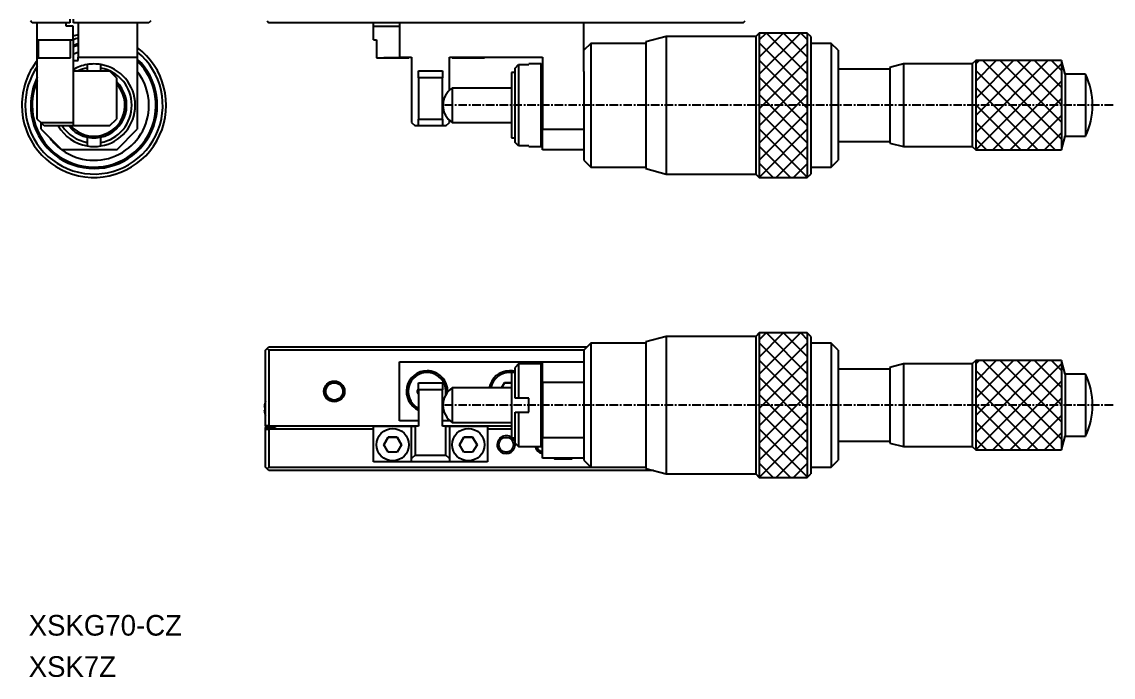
# Model space of a CAD drawing. Extents: x 443 to 768, y 8 to 228.
# Drawn here: x 442.6 to 601.4, y 8.1 to 103.4 of the extents above; entities that cross this region are included whole.
import ezdxf

# ---------------------------------------------------------------- set-up
doc = ezdxf.new("R2010")
doc.units = 0
doc.linetypes.add('CENTER', pattern=[2, 1.25, -0.25, 0.25, -0.25])
doc.layers.get('0').update_dxf_attribs({"linetype": 'CONTINUOUS'})
doc.layers.add('CENTER', color=1, linetype='CENTER')

msp = doc.modelspace()

# ---------------------------------------------------------------- linework, layer by layer
at = {"color": 7, "linetype": 'CONTINUOUS'}
for p, q in [((444.12, 103.23), (443.87, 103.48)), ((449.62, 103.23), (444.12, 103.23)), ((444.87, 100.73), (444.87, 103.23)), ((449.07, 102.73), (449.07, 103.23)), ((449.62, 103.73), (449.62, 103.23)), ((450.12, 103.23), (450.12, 103.73)), ((461.12, 103.23), (450.12, 103.23)), ((450.82, 103.23), (450.82, 98.23)), ((459.42, 103.23), (459.42, 98.23)), ((461.37, 103.48), (461.12, 103.23)), ((478.32, 103.48), (478.57, 103.23)), ((547.57, 103.23), (478.57, 103.23)), ((493.77, 102.73), (493.77, 103.23)), ((497.57, 103.23), (497.57, 98.23)), ((524.37, 96.16), (524.37, 103.23)), ((547.57, 103.23), (547.82, 103.48)), ((450.07, 102.73), (449.07, 102.73)), ((450.07, 100.73), (450.07, 102.73)), ((493.77, 102.73), (497.57, 102.73)), ((493.77, 100.73), (493.77, 102.73)), ((549.87, 101.73), (549.37, 101.23)), ((556.87, 101.73), (549.87, 101.73)), ((549.87, 101.73), (549.87, 80.73)), ((557.37, 101.23), (556.87, 101.73)), ((556.87, 101.73), (556.87, 80.73)), ((444.87, 89.23), (444.87, 100.73)), ((444.87, 100.73), (450.07, 100.73)), ((445.02, 100.73), (445.02, 98.13)), ((449.72, 98.13), (449.72, 100.73)), ((450.07, 100.73), (450.07, 88.73)), ((493.77, 100.73), (494.22, 100.73)), ((494.22, 100.73), (494.22, 98.13)), ((525.37, 100.23), (524.37, 99.23)), ((533.37, 100.23), (525.37, 100.23)), ((525.37, 100.23), (525.37, 82.23)), ((536.37, 101.23), (533.37, 100.43)), ((533.37, 100.43), (533.37, 82.03)), ((549.37, 101.23), (536.37, 101.23)), ((536.37, 101.23), (536.37, 81.23)), ((549.37, 101.23), (549.37, 81.23)), ((557.37, 101.23), (557.37, 81.23)), ((560.37, 100.23), (557.37, 100.23)), ((561.37, 99.23), (560.37, 100.23)), ((560.37, 100.23), (560.37, 82.23)), ((561.37, 99.23), (561.37, 83.23)), ((445.02, 98.13), (449.72, 98.13)), ((450.07, 97.73), (450.82, 97.73)), ((450.82, 97.73), (450.82, 98.23)), ((450.82, 98.23), (459.42, 98.23)), ((452.12, 97.15), (452.12, 96.64)), ((454.12, 96.64), (454.12, 97.15)), ((459.42, 98.23), (459.42, 87.73)), ((494.22, 98.13), (496.57, 98.13)), ((494.22, 98.13), (498.92, 98.13)), ((495.93, 98.13), (495.3, 98.13)), ((495.3, 98.13), (495.93, 98.13)), ((497.2, 98.13), (495.93, 98.13)), ((495.93, 98.13), (497.2, 98.13)), ((496.57, 98.13), (498.92, 98.13)), ((497.84, 98.13), (497.2, 98.13)), ((497.2, 98.13), (497.84, 98.13)), ((497.57, 98.23), (499.32, 98.23)), ((498.92, 98.13), (498.92, 98.23)), ((499.32, 98.23), (499.32, 88.73)), ((504.82, 98.23), (518.37, 98.23)), ((504.82, 93.42), (504.82, 98.23)), ((505.22, 98.23), (505.22, 98.13)), ((505.22, 98.13), (509.92, 98.13)), ((505.22, 98.13), (507.57, 98.13)), ((506.93, 98.13), (506.3, 98.13)), ((506.3, 98.13), (506.93, 98.13)), ((508.2, 98.13), (506.93, 98.13)), ((506.93, 98.13), (508.2, 98.13)), ((507.57, 98.13), (509.92, 98.13)), ((508.84, 98.13), (508.2, 98.13)), ((508.2, 98.13), (508.84, 98.13)), ((509.92, 98.13), (509.92, 98.23)), ((514.37, 96.64), (514.87, 97.15)), ((514.87, 97.15), (516.37, 97.15)), ((514.87, 97.15), (514.87, 85.32)), ((518.17, 97.23), (516.37, 97.23)), ((516.37, 97.15), (516.37, 97.23)), ((518.37, 97.03), (518.17, 97.23)), ((518.17, 85.23), (518.17, 97.23)), ((518.37, 98.23), (518.37, 87.73)), ((570.87, 97.23), (568.87, 96.73)), ((580.87, 97.23), (570.87, 97.23)), ((570.87, 97.23), (570.87, 85.23)), ((581.37, 97.73), (580.87, 97.23)), ((580.87, 97.23), (580.87, 85.23)), ((593.87, 97.73), (581.37, 97.73)), ((581.37, 97.73), (581.37, 84.73)), ((594.37, 95.73), (593.87, 97.73)), ((593.87, 97.73), (593.87, 84.73)), ((450.07, 96.23), (455.37, 96.23)), ((452.12, 96.64), (452.12, 96.23)), ((454.12, 96.23), (454.12, 96.64)), ((456.37, 95.23), (455.37, 96.23)), ((500.32, 95.23), (500.32, 96.23)), ((500.32, 96.23), (503.82, 96.23)), ((503.82, 96.23), (503.82, 95.23)), ((514.37, 95.98), (513.87, 95.98)), ((513.87, 95.98), (513.87, 86.48)), ((514.37, 85.82), (514.37, 96.64)), ((524.37, 96.16), (524.37, 91.23)), ((568.87, 96.48), (561.37, 96.48)), ((568.87, 96.73), (568.87, 85.73)), ((597.35, 95.73), (594.37, 95.73)), ((594.37, 95.73), (594.37, 86.73)), ((597.35, 95.73), (597.35, 86.73)), ((456.37, 95.23), (456.37, 89.23)), ((500.32, 95.23), (500.32, 89.23)), ((503.82, 95.23), (500.32, 95.23)), ((503.82, 89.23), (503.82, 95.23)), ((513.87, 93.73), (505.21, 93.73)), ((505.21, 93.73), (505.21, 88.73)), ((524.37, 91.23), (524.37, 83.23)), ((444.87, 89.23), (445.37, 88.73)), ((455.37, 88.23), (456.37, 89.23)), ((500.32, 88.23), (500.32, 89.23)), ((500.32, 89.23), (503.82, 89.23)), ((503.82, 89.23), (503.82, 88.23)), ((504.82, 88.73), (504.82, 89.04)), ((445.87, 88.23), (445.37, 88.73)), ((445.37, 88.73), (450.07, 88.73)), ((445.42, 87.73), (445.42, 88.68)), ((445.42, 87.73), (448.42, 84.73)), ((450.07, 88.23), (445.87, 88.23)), ((450.07, 88.73), (450.07, 88.23)), ((455.37, 88.23), (450.07, 88.23)), ((456.42, 84.73), (459.42, 87.73)), ((499.32, 88.73), (499.82, 88.23)), ((500.32, 88.23), (499.82, 88.23)), ((503.82, 88.23), (500.32, 88.23)), ((504.32, 88.23), (503.82, 88.23)), ((504.32, 88.23), (504.82, 88.73)), ((505.21, 88.73), (513.87, 88.73)), ((518.37, 84.73), (518.37, 87.73)), ((518.37, 87.73), (524.37, 87.73)), ((452.12, 86.59), (452.12, 85.82)), ((452.12, 85.82), (452.12, 85.32)), ((454.12, 85.82), (454.12, 86.59)), ((454.12, 85.32), (454.12, 85.82)), ((513.87, 86.48), (514.37, 86.48)), ((514.87, 85.32), (514.37, 85.82)), ((561.37, 85.98), (568.87, 85.98)), ((568.87, 85.73), (570.87, 85.23)), ((593.87, 84.73), (594.37, 86.73)), ((594.37, 86.73), (597.35, 86.73)), ((456.42, 84.73), (448.42, 84.73)), ((516.37, 85.32), (514.87, 85.32)), ((516.37, 85.23), (516.37, 85.32)), ((516.37, 85.23), (518.17, 85.23)), ((518.17, 85.23), (518.37, 85.43)), ((524.37, 84.73), (518.37, 84.73)), ((570.87, 85.23), (580.87, 85.23)), ((580.87, 85.23), (581.37, 84.73)), ((581.37, 84.73), (593.87, 84.73)), ((524.37, 83.23), (525.37, 82.23)), ((560.37, 82.23), (561.37, 83.23)), ((525.37, 82.23), (533.37, 82.23)), ((533.37, 82.03), (536.37, 81.23)), ((536.37, 81.23), (549.37, 81.23)), ((549.37, 81.23), (549.87, 80.73)), ((556.87, 80.73), (557.37, 81.23)), ((557.37, 82.23), (560.37, 82.23)), ((549.87, 80.73), (556.87, 80.73)), ((536.37, 57.63), (533.37, 56.83)), ((549.37, 57.63), (536.37, 57.63)), ((536.37, 57.63), (536.37, 37.63)), ((549.87, 58.13), (549.37, 57.63)), ((549.37, 57.63), (549.37, 37.63)), ((556.87, 58.13), (549.87, 58.13)), ((549.87, 58.13), (549.87, 37.13)), ((557.37, 57.63), (556.87, 58.13)), ((556.87, 58.13), (556.87, 37.13)), ((557.37, 57.63), (557.37, 37.63)), ((478.07, 55.63), (478.32, 55.88)), ((478.07, 44.63), (478.07, 55.63)), ((478.32, 55.88), (478.57, 56.13)), ((478.32, 55.88), (478.57, 55.63)), ((478.57, 56.13), (524.87, 56.13)), ((524.37, 55.63), (478.57, 55.63)), ((478.57, 55.63), (478.57, 44.63)), ((525.37, 56.63), (524.37, 55.63)), ((524.37, 55.63), (524.37, 42.97)), ((533.37, 56.63), (525.37, 56.63)), ((525.37, 56.63), (525.37, 38.63)), ((533.37, 56.83), (533.37, 38.43)), ((560.37, 56.63), (557.37, 56.63)), ((561.37, 55.63), (560.37, 56.63)), ((560.37, 56.63), (560.37, 38.63)), ((561.37, 55.63), (561.37, 39.63)), ((581.37, 54.13), (580.87, 53.63)), ((593.87, 54.13), (581.37, 54.13)), ((581.37, 54.13), (581.37, 41.13)), ((594.37, 52.13), (593.87, 54.13)), ((593.87, 54.13), (593.87, 41.13)), ((497.57, 53.93), (518.37, 53.93)), ((497.57, 45.33), (497.57, 53.93)), ((514.87, 53.63), (514.37, 53.13)), ((514.37, 48.63), (514.37, 53.13)), ((518.17, 53.63), (514.87, 53.63)), ((514.87, 53.63), (514.87, 48.63)), ((518.37, 53.43), (518.17, 53.63)), ((518.17, 41.63), (518.17, 53.63)), ((518.37, 53.93), (524.37, 53.93)), ((518.37, 50.93), (518.37, 53.93)), ((568.87, 52.88), (561.37, 52.88)), ((570.87, 53.63), (568.87, 53.13)), ((568.87, 53.13), (568.87, 42.13)), ((580.87, 53.63), (570.87, 53.63)), ((570.87, 53.63), (570.87, 41.63)), ((580.87, 53.63), (580.87, 41.63)), ((500.32, 49.88), (500.32, 50.88)), ((500.32, 50.88), (503.82, 50.88)), ((503.82, 50.88), (503.82, 49.88)), ((512.85, 50.88), (512.41, 50.13)), ((512.41, 50.13), (512.85, 50.88)), ((513.87, 50.88), (512.85, 50.88)), ((512.85, 50.88), (513.87, 50.88)), ((514.37, 52.38), (513.87, 52.38)), ((513.87, 52.38), (513.87, 42.88)), ((518.37, 50.93), (518.37, 42.93)), ((524.37, 50.93), (518.37, 50.93)), ((597.35, 52.13), (594.37, 52.13)), ((594.37, 52.13), (594.37, 43.13)), ((597.35, 52.13), (597.35, 43.13)), ((500.32, 49.97), (500.12, 49.63)), ((500.12, 49.63), (500.32, 49.97)), ((500.32, 49.3), (500.12, 49.63)), ((503.82, 49.88), (500.32, 49.88)), ((500.32, 49.88), (500.32, 44.58)), ((503.82, 44.58), (503.82, 49.88)), ((513.87, 50.13), (505.21, 50.13)), ((505.21, 50.13), (505.21, 45.13)), ((477.99, 48.02), (478, 48.02)), ((514.87, 48.63), (514.37, 48.63)), ((516.37, 48.63), (514.87, 48.63)), ((516.37, 46.63), (516.37, 48.63)), ((477.88, 47.31), (478, 47.31)), ((478, 46.95), (477.88, 46.95)), ((478, 46.25), (477.99, 46.24)), ((478, 47.31), (478, 46.95)), ((514.37, 46.63), (514.87, 46.63)), ((514.37, 42.13), (514.37, 46.63)), ((514.87, 46.63), (516.37, 46.63)), ((514.87, 46.63), (514.87, 41.63)), ((478.07, 44.63), (478.07, 44.38)), ((478.57, 44.63), (478.07, 44.63)), ((478.57, 44.63), (500.32, 44.63)), ((479.47, 44.63), (479.47, 44.38)), ((493.77, 44.58), (499.32, 44.58)), ((493.77, 39.38), (493.77, 44.58)), ((500.32, 45.33), (497.57, 45.33)), ((499.32, 44.58), (499.82, 44.58)), ((499.32, 39.88), (499.32, 44.58)), ((500.32, 44.58), (499.82, 44.58)), ((499.82, 44.58), (499.82, 40.38)), ((504.94, 45.33), (503.82, 45.33)), ((503.82, 44.63), (513.87, 44.63)), ((504.32, 44.58), (503.82, 44.58)), ((504.32, 44.58), (504.82, 44.58)), ((504.32, 40.38), (504.32, 44.58)), ((504.82, 44.58), (510.37, 44.58)), ((504.82, 44.58), (504.82, 39.88)), ((505.21, 45.13), (513.87, 45.13)), ((510.37, 44.58), (510.37, 39.38)), ((478.07, 44.13), (478.07, 44.38)), ((478.07, 44.38), (479.47, 44.38)), ((478.07, 44.13), (478.57, 44.13)), ((478.07, 38.63), (478.07, 44.13)), ((493.77, 44.13), (478.57, 44.13)), ((478.57, 44.13), (478.57, 38.63)), ((495.93, 42.98), (495.3, 41.88)), ((495.3, 41.88), (495.93, 42.98)), ((497.2, 42.98), (495.93, 42.98)), ((495.93, 42.98), (497.2, 42.98)), ((497.84, 41.88), (497.2, 42.98)), ((497.2, 42.98), (497.84, 41.88)), ((506.93, 42.98), (506.3, 41.88)), ((506.3, 41.88), (506.93, 42.98)), ((508.2, 42.98), (506.93, 42.98)), ((506.93, 42.98), (508.2, 42.98)), ((508.84, 41.88), (508.2, 42.98)), ((508.2, 42.98), (508.84, 41.88)), ((513.87, 44.13), (510.37, 44.13)), ((513.87, 42.88), (514.37, 42.88)), ((518.37, 42.93), (524.37, 42.93)), ((518.37, 39.93), (518.37, 42.93)), ((524.37, 42.93), (524.37, 42.97)), ((524.37, 42.97), (524.37, 42.83)), ((524.37, 42.93), (524.37, 42.83)), ((593.87, 41.13), (594.37, 43.13)), ((594.37, 43.13), (597.35, 43.13)), ((495.93, 40.78), (495.3, 41.88)), ((497.84, 41.88), (497.2, 40.78)), ((506.93, 40.78), (506.3, 41.88)), ((508.84, 41.88), (508.2, 40.78)), ((514.37, 42.13), (514.87, 41.63)), ((514.87, 41.63), (518.17, 41.63)), ((518.17, 41.63), (518.37, 41.83)), ((524.37, 42.83), (524.37, 41.23)), ((561.37, 42.38), (568.87, 42.38)), ((568.87, 42.13), (570.87, 41.63)), ((570.87, 41.63), (580.87, 41.63)), ((580.87, 41.63), (581.37, 41.13)), ((497.2, 40.78), (495.93, 40.78)), ((499.82, 40.38), (499.32, 39.88)), ((499.32, 39.38), (499.32, 39.88)), ((499.82, 40.38), (504.32, 40.38)), ((504.82, 39.88), (504.32, 40.38)), ((504.82, 39.88), (504.82, 39.38)), ((508.2, 40.78), (506.93, 40.78)), ((524.37, 39.93), (518.37, 39.93)), ((519.94, 39.93), (520.12, 39.84)), ((520.12, 39.84), (521.37, 39.84)), ((521.37, 39.84), (522.62, 39.84)), ((522.62, 39.84), (522.79, 39.93)), ((524.37, 41.23), (524.37, 39.93)), ((524.37, 39.93), (524.37, 39.63)), ((581.37, 41.13), (593.87, 41.13)), ((478.32, 38.38), (478.07, 38.63)), ((478.57, 38.63), (478.32, 38.38)), ((478.57, 38.13), (478.32, 38.38)), ((478.57, 38.63), (525.37, 38.63)), ((534.49, 38.13), (478.57, 38.13)), ((499.32, 39.38), (493.77, 39.38)), ((504.82, 39.38), (499.32, 39.38)), ((510.37, 39.38), (504.82, 39.38)), ((524.37, 39.63), (525.37, 38.63)), ((525.37, 38.63), (533.37, 38.63)), ((533.37, 38.43), (536.37, 37.63)), ((557.37, 38.63), (560.37, 38.63)), ((560.37, 38.63), (561.37, 39.63)), ((536.37, 37.63), (549.37, 37.63)), ((549.37, 37.63), (549.87, 37.13)), ((549.87, 37.13), (556.87, 37.13)), ((556.87, 37.13), (557.37, 37.63))]:
    msp.add_line(p, q, dxfattribs=at)
at = {"color": 3, "linetype": 'CONTINUOUS'}
for p, q in [((549.87, 95.73), (555.87, 101.73)), ((549.87, 98.23), (553.37, 101.73)), ((549.87, 100.73), (550.87, 101.73)), ((550.92, 101.73), (556.87, 95.79)), ((553.42, 101.73), (556.87, 98.29)), ((555.92, 101.73), (556.87, 100.79)), ((549.87, 100.29), (556.87, 93.29)), ((549.87, 93.23), (556.87, 100.23)), ((549.87, 97.79), (556.87, 90.79)), ((549.87, 90.73), (556.87, 97.73)), ((581.37, 87.23), (591.87, 97.73)), ((581.37, 89.73), (589.37, 97.73)), ((581.37, 92.23), (586.87, 97.73)), ((581.37, 94.73), (584.37, 97.73)), ((581.37, 97.23), (581.87, 97.73)), ((581.37, 84.73), (593.87, 97.23)), ((582.42, 97.73), (593.87, 86.29)), ((584.92, 97.73), (593.87, 88.79)), ((587.42, 97.73), (593.87, 91.29)), ((589.92, 97.73), (593.87, 93.79)), ((592.42, 97.73), (593.87, 96.29)), ((549.87, 95.29), (556.87, 88.29)), ((581.37, 96.29), (592.92, 84.73)), ((549.87, 88.23), (556.87, 95.23)), ((581.37, 93.79), (590.42, 84.73)), ((583.87, 84.73), (593.87, 94.73)), ((549.87, 92.79), (556.87, 85.79)), ((549.87, 85.73), (556.87, 92.73)), ((586.37, 84.73), (593.87, 92.23)), ((581.37, 91.29), (587.92, 84.73)), ((549.87, 90.29), (556.87, 83.29)), ((549.87, 83.23), (556.87, 90.23)), ((588.87, 84.73), (593.87, 89.73)), ((549.87, 87.79), (556.87, 80.79)), ((549.87, 80.73), (556.87, 87.73)), ((581.37, 88.79), (585.42, 84.73)), ((581.37, 86.29), (582.92, 84.73)), ((591.37, 84.73), (593.87, 87.23)), ((549.87, 85.29), (554.42, 80.73)), ((552.37, 80.73), (556.87, 85.23)), ((549.87, 82.79), (551.92, 80.73)), ((554.87, 80.73), (556.87, 82.73)), ((549.87, 52.13), (555.87, 58.13)), ((549.87, 54.63), (553.37, 58.13)), ((549.87, 57.13), (550.87, 58.13)), ((550.92, 58.13), (556.87, 52.19)), ((553.42, 58.13), (556.87, 54.69)), ((555.92, 58.13), (556.87, 57.19)), ((549.87, 56.69), (556.87, 49.69)), ((549.87, 49.63), (556.87, 56.63)), ((549.87, 54.19), (556.87, 47.19)), ((549.87, 47.13), (556.87, 54.13)), ((581.37, 43.63), (591.87, 54.13)), ((581.37, 46.13), (589.37, 54.13)), ((581.37, 48.63), (586.87, 54.13)), ((581.37, 51.13), (584.37, 54.13)), ((581.37, 53.63), (581.87, 54.13)), ((582.42, 54.13), (593.87, 42.69)), ((584.92, 54.13), (593.87, 45.19)), ((587.42, 54.13), (593.87, 47.69)), ((589.92, 54.13), (593.87, 50.19)), ((592.42, 54.13), (593.87, 52.69)), ((581.37, 41.13), (593.87, 53.63)), ((581.37, 52.69), (592.92, 41.13)), ((549.87, 51.69), (556.87, 44.69)), ((549.87, 44.63), (556.87, 51.63)), ((583.87, 41.13), (593.87, 51.13)), ((581.37, 50.19), (590.42, 41.13)), ((549.87, 49.19), (556.87, 42.19)), ((549.87, 42.13), (556.87, 49.13)), ((581.37, 47.69), (587.92, 41.13)), ((586.37, 41.13), (593.87, 48.63)), ((549.87, 46.69), (556.87, 39.69)), ((549.87, 39.63), (556.87, 46.63)), ((588.87, 41.13), (593.87, 46.13)), ((581.37, 45.19), (585.42, 41.13)), ((549.87, 44.19), (556.87, 37.19)), ((549.87, 37.13), (556.87, 44.13)), ((591.37, 41.13), (593.87, 43.63)), ((549.87, 41.69), (554.42, 37.13)), ((552.37, 37.13), (556.87, 41.63)), ((581.37, 42.69), (582.92, 41.13)), ((549.87, 39.19), (551.92, 37.13)), ((554.87, 37.13), (556.87, 39.13))]:
    msp.add_line(p, q, dxfattribs=at)
msp.add_circle((488.07, 49.63), 1.5, dxfattribs=at)
at = {"color": 7, "linetype": 'CONTINUOUS'}
for centre, radius in [((488.07, 49.63), 1.25), ((496.57, 41.88), 2.35), ((507.57, 41.88), 2.35), ((513.07, 41.88), 1.07)]:
    msp.add_circle(centre, radius, dxfattribs=at)
for centre, radius, start, end in [((453.12, 91.23), 10.5, 102.6531, 106.8865), ((453.12, 91.23), 10, 103.2971, 107.7582), ((453.12, 91.23), 9.2, 104.4775, 109.3612), ((453.12, 91.23), 10.5, 179.9996, 53.1301), ((453.12, 91.23), 10, 179.9996, 50.9499), ((453.12, 91.23), 9, 104.8065, 109.8092), ((453.12, 91.23), 8, 106.7083, 112.4111), ((453.12, 91.23), 10.5, 141.7868, 179.9996), ((453.12, 91.23), 10, 145.5885, 179.9996), ((453.12, 91.23), 9.2, 179.9996, 46.7815), ((453.12, 91.23), 9, 179.9996, 45.573), ((453.12, 91.23), 6, 99.5941, 120.5529), ((453.12, 91.23), 6, 80.4059, 99.5941), ((453.12, 91.23), 6, 279.5941, 80.4059), ((453.12, 91.23), 9.2, 153.7327, 179.9996), ((453.12, 91.23), 5.5, 100.4757, 114.62), ((453.12, 91.23), 5.5, 280.4757, 79.5243), ((453.12, 91.23), 8, 359.9996, 38.0475), ((587.87, 91.23), 10.5, 0, 25.3769), ((453.12, 91.23), 9, 156.4435, 179.9996), ((453.12, 91.23), 4.75, 219.1667, 46.8264), ((506.87, 91.23), 3, 123.5573, 180), ((453.12, 91.23), 8, 234.3409, 359.9996), ((506.87, 91.23), 3, 180, 236.4427), ((587.87, 91.23), 10.5, 334.6231, 0), ((453.12, 91.23), 6, 210, 260.4059), ((453.12, 91.23), 5.5, 213.0557, 259.5243), ((453.12, 91.23), 8, 216.8699, 233.1301), ((453.12, 91.23), 6, 260.4059, 279.5941), ((501.57, 49.63), 3, 90, 245.3757), ((501.57, 49.63), 3, 358.5678, 90), ((513.57, 49.63), 3, 90, 170.4059), ((513.57, 49.63), 3, 74.534, 90), ((501.57, 49.63), 2.75, 349.5243, 242.9643), ((513.57, 49.63), 2.75, 83.7371, 169.5243), ((587.87, 47.63), 10.5, 0, 25.3769), ((506.87, 47.63), 3, 123.5573, 180), ((481.07, 47.13), 3.19, 163.8933, 176.7703), ((481.07, 47.13), 3.2, 159.6359, 163.8775), ((501.57, 49.63), 2.75, 324.9032, 329.9406), ((501.57, 49.63), 3, 318.5904, 320.0834), ((506.87, 47.63), 3, 180, 236.4427), ((587.87, 47.63), 10.5, 334.6231, 0), ((481.07, 47.13), 3.19, 183.2297, 196.1067), ((481.07, 47.13), 3.2, 196.1225, 200.3641), ((518.57, 41.88), 1.07, 193.4477, 259.2778)]:
    msp.add_arc(centre, radius, start, end, dxfattribs=at)
at = {"color": 3, "linetype": 'CONTINUOUS'}
for centre, radius, start, end in [((453.12, 91.23), 4.5, 221.8103, 43.7617), ((513.07, 41.88), 1.3, 52.0201, 270), ((513.07, 41.88), 1.3, 270, 50.2849), ((518.57, 41.88), 1.3, 191.0875, 261.1501)]:
    msp.add_arc(centre, radius, start, end, dxfattribs=at)
at = {"layer": 'CENTER', "color": 1, "linetype": 'CENTER'}
for p, q in [((601.37, 91.23), (503.87, 91.23)), ((601.37, 47.63), (503.87, 47.63))]:
    msp.add_line(p, q, dxfattribs=at)

# ---------------------------------------------------------------- texts
at = {"color": 7, "linetype": 'CONTINUOUS'}
for s, p in [('XSKG70-CZ', (443.62, 14.13)), ('XSK7Z', (443.62, 8.13))]:
    msp.add_text(s, height=3, dxfattribs=at).set_placement(p)

doc.saveas('drawing.dxf')
